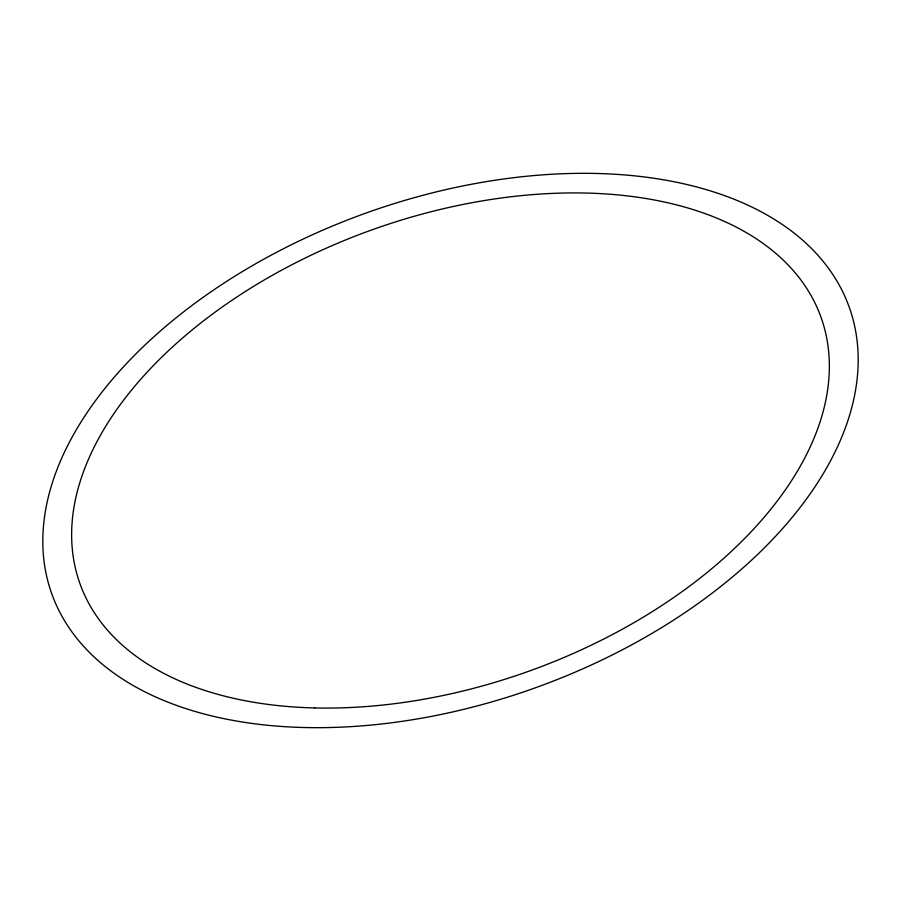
<?xml version="1.0" encoding="UTF-8"?>
<svg xmlns="http://www.w3.org/2000/svg" width="901" height="901" viewBox="0 0 901 901"><rect width="100%" height="100%" fill="white"/><g stroke="black" fill="none" stroke-linecap="round" stroke-linejoin="round"><path stroke-width="1.35" d="M304.313 727.524A423.707 252.032 -19.8 0 0 853.191 320.013A423.707 252.032 -19.8 0 0 193.997 303.964A423.707 252.032 -19.8 0 0 304.313 727.524M314.652 707.938A393.737 234.204 -19.8 0 0 824.708 329.237A393.737 234.204 -19.8 0 0 212.14 314.325A393.737 234.204 -19.8 0 0 314.652 707.938"/></g></svg>
